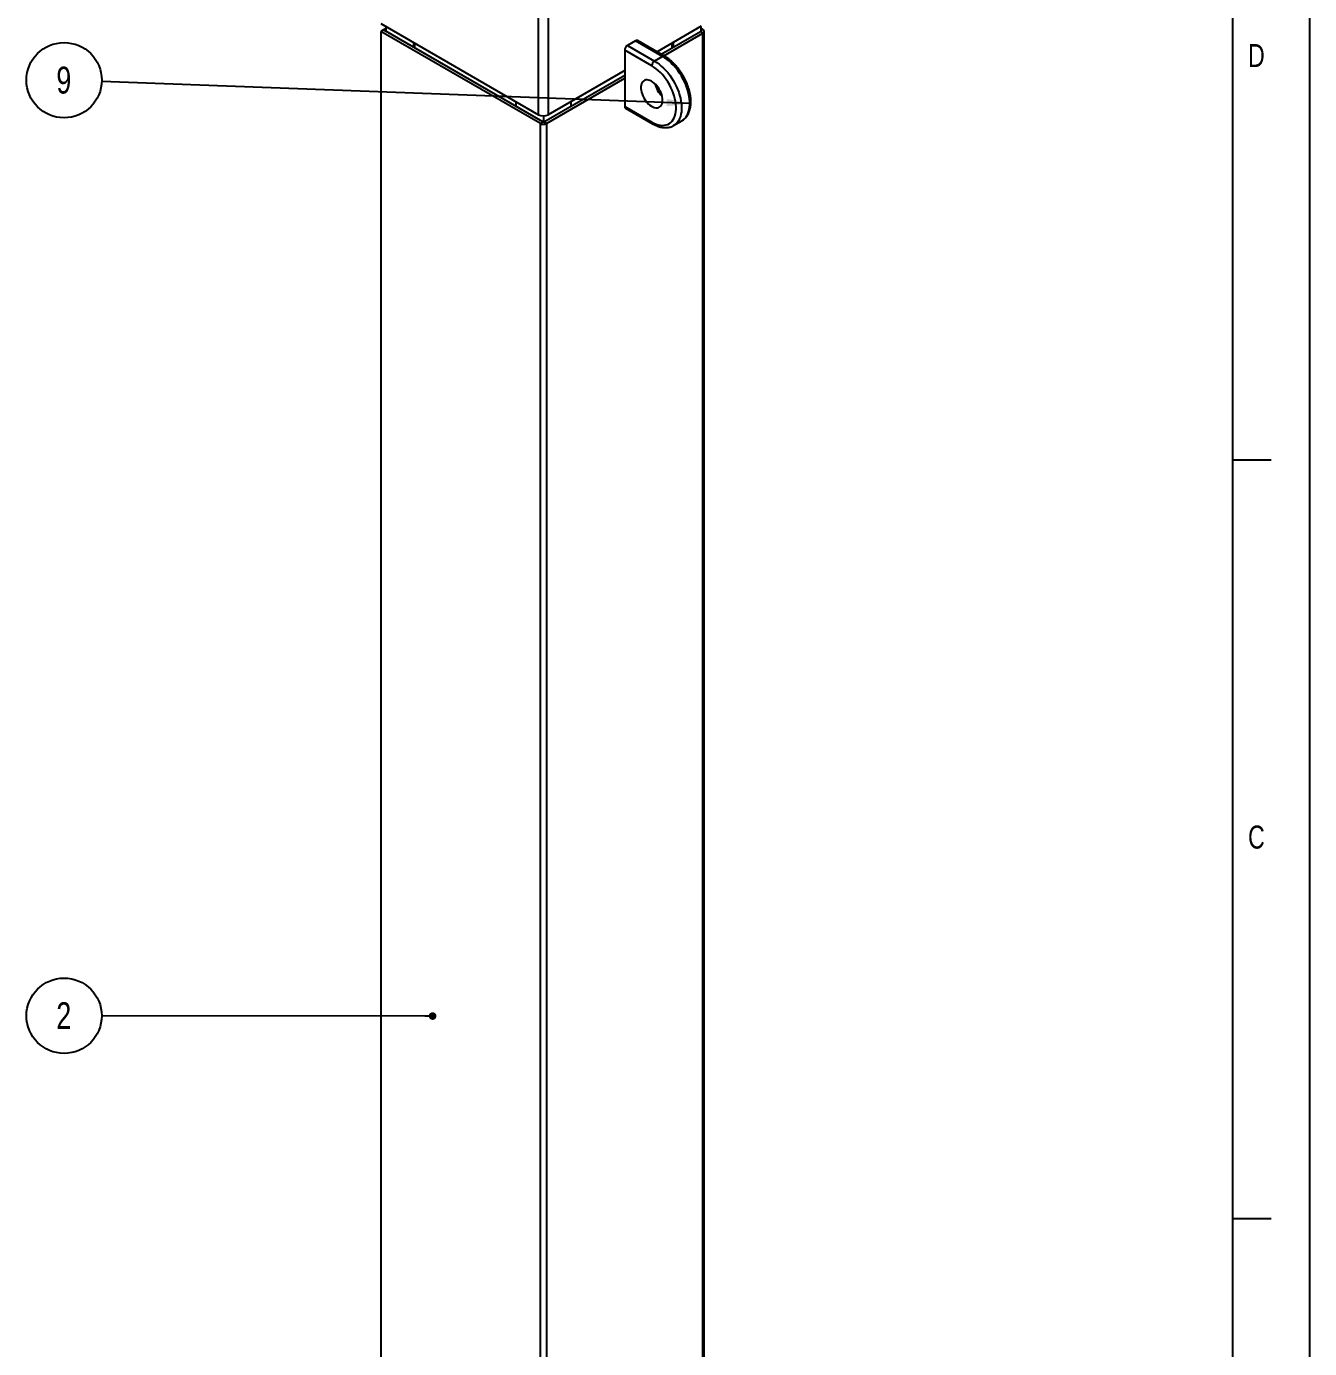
# Model space of a CAD drawing. Header units: millimetres. Extents: x -205 to 841, y 0 to 722.
# Drawn here: x 673.6 to 841, y 181 to 353.6 of the extents above; entities that cross this region are included whole.
import ezdxf

# ---------------------------------------------------------------- set-up
doc = ezdxf.new("R2010")
doc.units = ezdxf.units.MM
for name, color, linetype in [('COTAS', 1, 'Continuous'), ('FORMATO', 1, 'Continuous'), ('TEXTO', 5, 'Continuous')]:
    doc.layers.add(name, color=color, linetype=linetype)
doc.styles.add('SLDTEXTSTYLE0', font='TXT', dxfattribs={"width": 0.75})
doc.dimstyles.new('SLDDIMSTYLE0', dxfattribs={"dimtxt": 0.18, "dimasz": 3, "dimexe": 0, "dimexo": 0.0625, "dimgap": 0, "dimtad": 0, "dimtih": 1, "dimtoh": 1, "dimdec": 0, "dimrnd": 1e-09, "dimzin": 0, "dimdsep": 46, "dimtxsty": 'Standard', "dimsah": 1, "dimcen": 0.09, "dimadec": 0, "dimazin": 0, "dimtfac": 3, "dimtdec": 0, "dimtofl": 0, "dimtmove": 0, "dimatfit": 3, "dimfxl": 0, "dimfrac": 2, "dimtolj": 1, "dimtzin": 0, "dimarcsym": 0})
doc.dimstyles.new('SLDDIMSTYLE1', dxfattribs={"dimtxt": 0.18, "dimasz": 1, "dimexe": 0, "dimexo": 0.0625, "dimgap": 0, "dimtad": 0, "dimtih": 1, "dimtoh": 1, "dimdec": 0, "dimrnd": 1e-09, "dimzin": 0, "dimdsep": 46, "dimtxsty": 'Standard', "dimblk1": 'DOT', "dimblk2": 'DOT', "dimsah": 1, "dimcen": 0.09, "dimadec": 0, "dimazin": 0, "dimtfac": 1, "dimtdec": 0, "dimtofl": 0, "dimtmove": 0, "dimatfit": 3, "dimldrblk": 'DOT', "dimfxl": 0, "dimfrac": 2, "dimtolj": 1, "dimtzin": 0, "dimarcsym": 0})

# ---------------------------------------------------------------- blocks, each defined once
blk = doc.blocks.new('SW_NOTE_2')
at = {"layer": 'COTAS', "color": 0}
blk.add_circle((-4.91, 0.18), 4.91, dxfattribs=at)
at = {"layer": 'COTAS', "color": 0, "insert": (-4.94, 1.94), "char_height": 3.5, "attachment_point": 2, "style": 'SLDTEXTSTYLE0'}
blk.add_mtext('9', dxfattribs=at)
blk = doc.blocks.new('SW_NOTE_3')
at = {"layer": 'COTAS', "color": 0}
blk.add_circle((-4.91, 0), 4.91, dxfattribs=at)
at = {"layer": 'COTAS', "color": 0, "insert": (-4.95, 1.76), "char_height": 3.5, "attachment_point": 2, "style": 'SLDTEXTSTYLE0'}
blk.add_mtext('2', dxfattribs=at)
blk = doc.blocks.new('_DOT')
at = {"color": 0, "linetype": 'ByBlock', "lineweight": -2}
blk.add_line((-0.5, 0), (-1, 0), dxfattribs=at)
at = {"color": 0, "linetype": 'ByBlock', "const_width": 0.5}
blk.add_lwpolyline([(-0.25, 0, 1), (0.25, 0, 1)], format="xyb", close=True, dxfattribs=at)

msp = doc.modelspace()

# ---------------------------------------------------------------- linework, layer by layer
at = {"color": 1, "linetype": 'Continuous', "lineweight": 25}
for p, q in [((740.4153, 342.0478), (740.4153, 521.6868)), ((741.6545, 521.6868), (741.6545, 342.0478)), ((761.5746, 352.9827), (761.8593, 353.147)), ((761.8593, 177.1418), (761.8593, 352.6981)), ((724.1412, 351.4426), (724.1412, 350.8178)), ((757.9286, 351.4426), (757.9286, 350.8178)), ((740.6461, 165.3446), (740.6461, 340.9009)), ((741.4238, 340.9009), (741.4238, 165.3446))]:
    msp.add_line(p, q, dxfattribs=at)
at = {"color": 7, "linetype": 'Continuous', "lineweight": 25}
for p, q in [((719.8217, 353.9363), (740.4153, 342.0478)), ((720.1585, 353.117), (719.8217, 352.9226)), ((719.8217, 352.9226), (719.8217, 177.3663)), ((740.6461, 340.9009), (719.8217, 352.9226)), ((740.9828, 341.0953), (720.1585, 353.117)), ((720.4952, 353.3114), (720.1753, 353.1267)), ((720.1753, 353.1267), (720.4952, 352.9419)), ((720.1753, 353.1267), (720.1753, 353.1073)), ((720.4952, 353.5474), (720.4952, 352.9226)), ((761.6285, 353.5786), (755.8603, 350.2486)), ((756.4015, 349.9362), (761.5225, 352.8925)), ((756.7383, 349.7418), (761.8593, 352.6981)), ((761.5225, 352.8925), (761.8593, 352.6981)), ((761.5746, 353.5474), (761.5746, 352.9226)), ((761.8593, 353.147), (761.5746, 353.3114)), ((762.0203, 177.2348), (762.0203, 352.9226)), ((724.0873, 351.4738), (724.0873, 350.8489)), ((724.2584, 350.7501), (724.2584, 351.375)), ((755.177, 348.4329), (751.6415, 350.4739)), ((751.6415, 350.4739), (751.6415, 343.1251)), ((753.0557, 351.6986), (751.9951, 351.0863)), ((751.9951, 351.0863), (755.5306, 349.0453)), ((756.5913, 349.6576), (753.0557, 351.6986)), ((756.8412, 349.6823), (753.3057, 351.7234)), ((757.8114, 351.375), (757.8114, 350.7501)), ((757.9825, 351.4738), (757.9825, 350.8489)), ((756.5913, 349.6576), (755.5306, 349.0453)), ((741.087, 341.0953), (751.6415, 347.1883)), ((741.4238, 340.9009), (751.6415, 346.7995)), ((751.6415, 347.8132), (741.6545, 342.0478)), ((737.4428, 343.7638), (737.4428, 343.1389)), ((744.627, 343.7638), (744.627, 343.1389)), ((741.0349, 341.8997), (741.0349, 341.0652)), ((751.6415, 343.1251), (755.177, 341.084)), ((751.7451, 342.8961), (755.2806, 340.8551)), ((740.9828, 341.0953), (740.6461, 340.9009)), ((741.087, 341.0953), (741.4238, 340.9009)), ((758.0304, 340.6323), (759.0911, 341.2446)), ((759.0911, 341.2446), (759.1008, 341.2503))]:
    msp.add_line(p, q, dxfattribs=at)
at = {"color": 1, "linetype": 'Continuous', "lineweight": 25, "flags": 128}
for points in [[(755.5306, 349.0453), (755.8304, 348.8575), (756.1281, 348.6416), (756.4215, 348.3993), (756.7084, 348.1321), (756.9869, 347.8422), (757.2549, 347.5314), (757.5104, 347.2022), (757.7517, 346.8569), (757.977, 346.4978), (758.1846, 346.1278), (758.3732, 345.7493), (758.5412, 345.3652), (758.6876, 344.9781), (758.8112, 344.591), (758.9112, 344.2065), (758.9868, 343.8275), (759.0375, 343.4567), (759.0629, 343.0967), (759.0629, 342.7501), (759.0375, 342.4195), (758.9868, 342.1072), (758.9112, 341.8155), (758.8112, 341.5465), (758.6876, 341.302), (758.5412, 341.084), (758.3732, 340.8939), (758.1846, 340.7331), (758.032, 340.6332)], [(759.1008, 341.2503), (759.2453, 341.3454), (759.4338, 341.5062), (759.6019, 341.6963), (759.7482, 341.9144), (759.8718, 342.1588), (759.9718, 342.4278), (760.0474, 342.7195), (760.0982, 343.0318), (760.1236, 343.3624), (760.1236, 343.709), (760.0982, 344.069), (760.0474, 344.4398), (759.9718, 344.8188), (759.8718, 345.2033), (759.7482, 345.5905), (759.6019, 345.9775), (759.4338, 346.3616), (759.2453, 346.7401), (759.0376, 347.1102), (758.8124, 347.4692), (758.5711, 347.8145), (758.3155, 348.1437), (758.0476, 348.4545), (757.7691, 348.7444), (757.4821, 349.0116), (757.1888, 349.2539), (756.8911, 349.4698), (756.5913, 349.6576)]]:
    msp.add_lwpolyline(points, dxfattribs=at)
at = {"color": 7, "linetype": 'Continuous', "lineweight": 25, "flags": 128}
for points in [[(755.177, 341.084), (755.4623, 340.9342), (755.7452, 340.8151), (756.0236, 340.7278), (756.2951, 340.6729), (756.5577, 340.6509), (756.8091, 340.662), (757.0474, 340.7061), (757.2706, 340.7828), (757.477, 340.8915), (757.6648, 341.0313), (757.8326, 341.2012), (757.9791, 341.3997), (758.103, 341.6252), (758.2033, 341.876), (758.2792, 342.15), (758.3302, 342.4449), (758.3558, 342.7586), (758.3558, 343.0883), (758.3302, 343.4314), (758.2792, 343.7853), (758.2033, 344.1469), (758.103, 344.5135), (757.9791, 344.8821), (757.8326, 345.2497), (757.6648, 345.6133), (757.477, 345.97), (757.2706, 346.317), (757.0474, 346.6514), (756.8091, 346.9706), (756.5577, 347.272), (756.2951, 347.5532), (756.0236, 347.8118), (755.7452, 348.0459), (755.4623, 348.2535), (755.177, 348.4329)], [(756.5913, 343.9421), (756.5786, 344.167), (756.541, 344.4025), (756.479, 344.6444), (756.3938, 344.8883), (756.2869, 345.1299), (756.1602, 345.3648), (756.0159, 345.5889), (755.8567, 345.7983), (755.6853, 345.989), (755.5049, 346.1578), (755.3186, 346.3016), (755.1298, 346.4179), (754.9418, 346.5046), (754.7581, 346.5601), (754.5818, 346.5835), (754.4161, 346.5743), (754.264, 346.5327), (754.1282, 346.4594), (754.0111, 346.3558), (753.9148, 346.2237), (753.8411, 346.0654), (753.7912, 345.8838), (753.766, 345.6821), (753.766, 345.464), (753.7912, 345.2332), (753.8411, 344.994), (753.9148, 344.7506), (754.0111, 344.5073), (754.1282, 344.2685), (754.264, 344.0385), (754.4161, 343.8213), (754.5818, 343.6208), (754.7581, 343.4406), (754.9418, 343.2839), (755.1298, 343.1536), (755.3186, 343.0519), (755.5049, 342.9806), (755.6853, 342.9411), (755.8567, 342.934), (756.0159, 342.9595), (756.1602, 343.017), (756.2869, 343.1057), (756.3938, 343.2238), (756.479, 343.3693), (756.541, 343.5396), (756.5786, 343.7317), (756.5913, 343.9421)]]:
    msp.add_lwpolyline(points, dxfattribs=at)
at = {"color": 7, "linetype": 'Continuous', "lineweight": 25}
for centre, radius, start, end in [((761.7741, 352.9226), 0.2401, 290.783421, 69.216579), ((752.4091, 350.439), 0.7684, 122.605478, 177.394522), ((753.2022, 351.4942), 0.2515, 65.692881, 125.617577), ((755.9447, 348.398), 0.7684, 122.605478, 177.394522), ((758.7903, 346.8444), 3.2875, 193.46136, 226.533264), ((741.0349, 343.2437), 1.3468, 242.609672, 297.390328), ((751.8865, 343.098), 0.2465, 173.701153, 234.986667), ((741.0349, 341.6514), 0.8452, 242.609672, 297.390328)]:
    msp.add_arc(centre, radius, start, end, dxfattribs=at)
at = {"color": 1, "linetype": 'Continuous', "lineweight": 25}
for centre, radius, start, end in [((756.7377, 349.4531), 0.2515, 65.708603, 125.616208), ((755.4274, 341.0594), 0.2516, 174.380409, 234.292923)]:
    msp.add_arc(centre, radius, start, end, dxfattribs=at)
at = {"color": 7, "linetype": 'Continuous', "lineweight": 25}
for points, knots in [([(759.1007, 341.2549), (759.1382, 341.276), (759.2486, 341.3382), (759.4139, 341.4708), (759.5956, 341.6488), (759.7569, 341.852), (759.8981, 342.0779), (760.0183, 342.3262), (760.1166, 342.5958), (760.1921, 342.8852), (760.2441, 343.1926), (760.272, 343.5157), (760.2758, 343.852), (760.2557, 344.199), (760.2118, 344.5541), (760.145, 344.915), (760.0558, 345.2795), (759.945, 345.6453), (759.8134, 346.0103), (759.662, 346.3723), (759.4918, 346.7293), (759.3038, 347.0791), (759.0992, 347.4196), (758.8792, 347.7488), (758.6451, 348.0648), (758.3981, 348.3655), (758.1397, 348.6492), (757.8712, 348.9141), (757.5941, 349.1585), (757.3096, 349.3803), (757.0578, 349.5536), (756.9006, 349.647), (756.8412, 349.6823)], [0, 0, 0, 0, 0.01642111, 0.04844767, 0.08051213, 0.11281647, 0.14552201, 0.17872734, 0.21245614, 0.24666043, 0.28124109, 0.31607826, 0.35105949, 0.38609503, 0.42111269, 0.45608471, 0.49099975, 0.5258572, 0.56066301, 0.59542696, 0.63016093, 0.66487793, 0.69959162, 0.73431425, 0.76905705, 0.80383425, 0.83865995, 0.87354767, 0.9085095, 0.94355461, 0.97868671, 1, 1, 1, 1]), ([(755.2806, 340.8551), (755.333, 340.8257), (755.4838, 340.7409), (755.735, 340.6217), (756.0329, 340.5076), (756.3295, 340.4238), (756.622, 340.3709), (756.908, 340.3497), (757.1847, 340.3604), (757.4498, 340.4018), (757.6999, 340.4751), (757.8942, 340.5537), (757.9985, 340.6174), (758.0304, 340.6369)], [0, 0, 0, 0, 0.05494225, 0.1582744, 0.26166397, 0.36474403, 0.46715175, 0.56847146, 0.6683271, 0.76649841, 0.86300621, 0.95812681, 1, 1, 1, 1])]:
    msp.add_open_spline(points, degree=3, knots=knots, dxfattribs=at)
at = {"layer": 'FORMATO'}
for p, q in [((841, 594), (841, 0)), ((831, 10), (831, 584)), ((831, 297), (836, 297)), ((831, 198), (836, 198))]:
    msp.add_line(p, q, dxfattribs=at)

# ---------------------------------------------------------------- block references
at = {"layer": 'COTAS'}
for name, p in [('SW_NOTE_2', (683.4053, 346.3685)), ('SW_NOTE_3', (683.4087, 224.4651))]:
    msp.add_blockref(name, p, dxfattribs=at)

# ---------------------------------------------------------------- texts
at = {"layer": 'TEXTO', "char_height": 3, "attachment_point": 1, "style": 'SLDTEXTSTYLE0'}
for s, insert in [('D', (832.9783, 351.2671)), ('C', (832.9783, 249.2808))]:
    msp.add_mtext(s, dxfattribs=dict(at, insert=insert))

# ---------------------------------------------------------------- leaders
at = {"layer": 'COTAS'}
for points, dimstyle in [([(760.1268, 343.5221), (683.4053, 346.3685)], 'SLDDIMSTYLE0'), ([(726.5807, 224.4244), (683.4087, 224.4651)], 'SLDDIMSTYLE1')]:
    msp.add_leader(points, dimstyle=dimstyle, dxfattribs=at)

doc.saveas('drawing.dxf')
